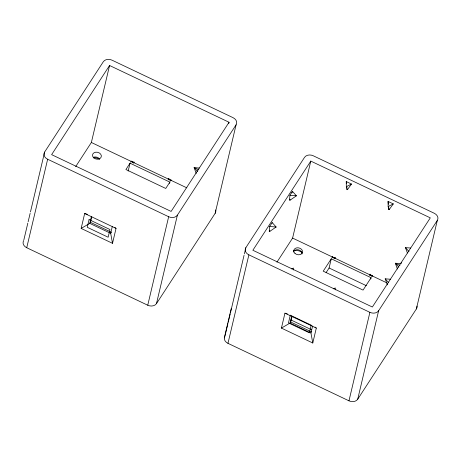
<?xml version="1.0" encoding="UTF-8"?>
<svg xmlns="http://www.w3.org/2000/svg" width="461" height="461" viewBox="0 0 461 461"><rect width="100%" height="100%" fill="white"/><g stroke="black" fill="none" stroke-linecap="round" stroke-linejoin="round"><path stroke-width="0.69" d="M269.253 231.243L269.65 226.484L272.186 222.582L276.145 227.014L269.898 231.295L269.253 231.243L269.673 230.333M289.525 200.039L289.929 195.28L292.458 191.378L296.423 195.81L290.176 200.091L289.525 200.039L289.946 199.135M23.868 239.853L27.821 223.13M28.15 221.735L30.126 213.374M30.455 211.979L44.619 152.061L103.293 61.768A6.604 5.111 13.3 0 1 112.023 60.172L233.036 117.664A6.604 5.111 13.3 0 1 236.067 124.85L215.149 213.334L156.475 303.626A6.604 5.111 13.3 0 1 147.745 305.222L26.732 247.73A6.604 5.111 13.3 0 1 23.701 240.544M26.732 247.73L47.65 159.241A6.604 5.111 13.3 0 1 44.619 152.061M75.702 166.582L91.364 142.484L109.562 65.491L229.059 122.263L228.731 123.663M114.887 227.492L116.045 228.397L112.519 243.327L81.153 228.425L84.68 213.495L86.455 214.06M91.422 216.399L89.768 223.389L81.153 228.425M112.519 243.327L110.68 233.324L89.768 223.389L90.454 222.335L91.779 216.745M112.334 226.334L110.68 233.324L111.366 232.269L90.454 222.335M128.175 171.071L130.037 163.188L169.867 182.112L169.556 183.426M147.745 305.222L168.663 216.733A6.604 5.111 13.3 0 0 177.393 215.143L236.067 124.85M156.475 303.626L177.393 215.143M224.3 337.965L231.272 308.467M227.901 323.61L224.933 336.15A6.604 5.111 13.3 0 0 227.965 343.336L348.977 400.828A6.604 5.111 13.3 0 0 357.707 399.232L416.381 308.939L437.299 220.456A6.604 5.111 13.3 0 0 434.268 213.27L313.255 155.778A6.604 5.111 13.3 0 0 304.525 157.374L245.851 247.666L244.37 253.936M228.23 322.216L230.206 313.855M230.535 312.46L244.042 255.331M227.965 343.336L248.882 254.847A6.604 5.111 13.3 0 1 245.851 247.666M276.934 262.182L292.597 238.089L310.795 161.091L430.292 217.863L372.355 307.026L252.859 250.254L310.795 161.091M315.624 327.535L316.315 328.071L312.788 343.001L281.423 328.099L284.95 313.169L286.535 313.676M291.692 316.073L290.038 323.063L281.423 328.099M312.788 343.001L310.95 332.998L290.038 323.063L290.724 322.014L292.044 316.419M310.95 332.998L312.604 326.008M326.1 272.601L329.096 267.991L331.269 258.794L371.099 277.718L370.788 279.032M348.977 400.828L369.895 312.339A6.604 5.111 13.3 0 0 378.625 310.743L437.299 220.456M357.707 399.232L378.625 310.743M401.012 263.75L401.324 262.447M272.019 223.095L272.186 222.582M291.957 192.929L292.458 191.378M109.562 65.491L51.626 154.648L171.123 211.42L229.059 122.263M130.037 163.188L125.916 169.533L165.747 188.457L169.867 182.112M130.67 162.214L131.443 161.027M170.501 181.138L171.273 179.951M331.269 258.794L323.219 271.177L363.055 290.102L371.099 277.718M331.903 257.82L332.675 256.633M371.733 276.744L372.505 275.557M347.582 189.442L351.478 184.043L346.251 181.559L346.332 186.705L347.07 189.707L347.582 189.442L347.012 188.716M389.401 209.311L393.296 203.912L388.07 201.428L388.15 206.568L388.888 209.576L389.401 209.311L388.882 209.064L388.681 207.15M346.332 186.705L351.478 184.043M388.15 206.568L393.296 203.912M291.744 268.947L293.461 268.06L293.49 269.99M333.562 288.817L335.28 287.929L335.308 289.86M199.29 168.04L194.093 167.614L196.202 173.445M289.929 195.28L296.423 195.81M269.65 226.484L276.145 227.014M407.409 253.003L405.461 247.62L410.659 248.047M400.523 263.646L395.325 263.219L397.434 269.051M387.378 284.881L385.189 278.819L390.381 279.245M86.697 214.14L87.371 214.353M286.633 313.705L287.445 313.964M198.743 169.821L194.093 167.614L197.613 171.555M399.969 265.427L395.325 263.219L398.846 267.161M91.364 142.484L186.832 187.84M292.597 238.089L386.762 282.824M329.096 267.991L366.357 285.693M47.65 159.241L168.663 216.733M248.882 254.847L369.895 312.339M84.68 213.495L116.045 228.397M284.95 313.169L316.315 328.071M290.937 319.951L311.624 329.782M290.724 322.014L311.63 331.949M315.036 327.074L315.549 327.477M405.461 247.62L408.982 251.556M385.189 278.819L388.266 282.27M289.779 199.648L290.176 200.091M269.506 230.852L269.898 231.295M388.07 201.428L388.375 204.292M346.251 181.559L346.453 183.466M346.81 186.809L346.908 187.76M388.882 209.064L388.888 209.576M347.064 189.194L347.07 189.707M215.633 209.945A6.604 5.111 13.3 0 1 215.149 213.334M93.226 157.397A4.472 3.463 13.3 0 1 99.461 158.855M93.318 157.714A8.39 6.494 13.3 0 1 99.588 159.322M416.98 306.081A6.604 5.111 13.3 0 1 416.381 308.939M293.697 250.663A8.39 6.494 13.3 0 1 301.817 252.265M293.403 252A4.472 3.463 13.3 0 1 298.4 249.822A4.472 3.463 13.3 0 1 302.116 253.89M89.054 219.597L87.238 227.29L108.145 237.225L109.966 229.532L89.054 219.597M290.286 315.203L288.465 322.896L309.377 332.83L311.192 325.138L290.286 315.203M134.128 162.163L133.494 163.136L131.195 161.408L134.128 162.163M168.732 178.603L168.098 179.577L171.025 180.332L168.732 178.603M335.354 257.768L334.721 258.742L332.427 257.013L335.354 257.768M369.964 274.209L369.33 275.182L372.258 275.937L369.964 274.209M93.779 157.852A4.472 3.463 13.3 0 0 101.201 156.999A4.472 3.463 13.3 0 0 95.813 152.193A4.472 3.463 13.3 0 0 93.779 157.852M295.011 253.452A4.472 3.463 13.3 0 0 302.428 252.605A4.472 3.463 13.3 0 0 297.045 247.799A4.472 3.463 13.3 0 0 295.011 253.452"/></g></svg>
